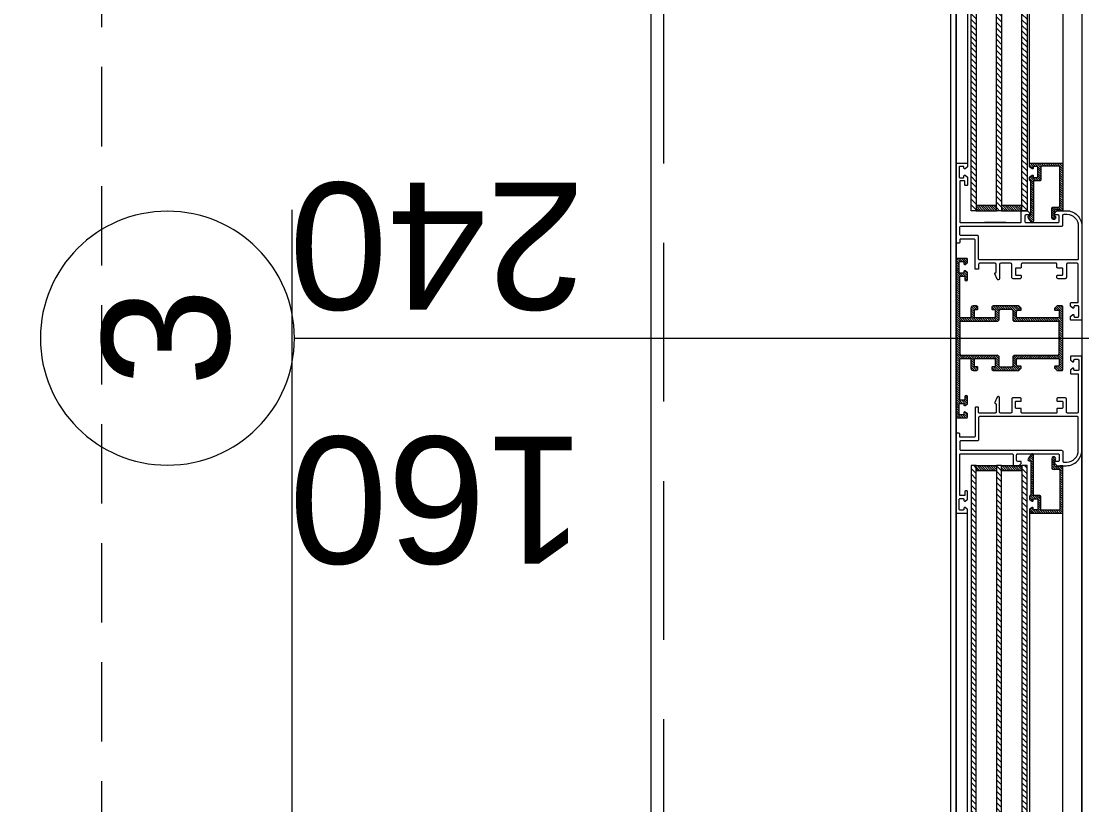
# Model space of a CAD drawing. Header units: feet. Extents: x 92587 to 97987, y -55119 to -48334.
# Drawn here: x 93422.8 to 93506.3, y -51149.2 to -51087.5 of the extents above; entities that cross this region are included whole.
import ezdxf

# ---------------------------------------------------------------- set-up
doc = ezdxf.new("R2010")
doc.units = ezdxf.units.FT
doc.header["$LTSCALE"] = 50
doc.header["$MEASUREMENT"] = 0
doc.linetypes.add('AXES', pattern=[2, 1.25, -0.25, 0.25, -0.25])
doc.linetypes.add('CACHE', pattern=[0.375, 0.25, -0.125])
doc.layers.get('0').update_dxf_attribs({"color": 8})
doc.layers.add('AXES', color=10, linetype='AXES')
doc.layers.add('COTE 50ème', color=1, linetype='Continuous')
for name, color, linetype, lineweight in [('BETON CACHE', 4, 'CACHE', 5), ('MACONNERIE COUPE', 7, 'Continuous', 30), ('WINDOWS', 21, 'Continuous', 5)]:
    doc.layers.add(name, color=color, linetype=linetype, lineweight=lineweight)
doc.styles.add('GENERATED_STYLE_1', font='arial.ttf')
doc.styles.add('RS_TXT_50', font='arial.ttf', dxfattribs={"height": 12.5})
doc.dimstyles.new('RS_50CM_LINEAIRE', dxfattribs={"dimscale": 5, "dimtxt": 12.5, "dimasz": 1.5, "dimexe": 1, "dimexo": 2.5, "dimgap": 1, "dimtad": 1, "dimdec": 1, "dimrnd": 0.5, "dimdsep": 46, "dimtxsty": 'RS_TXT_50', "dimblk1": 'ARCHTICK', "dimblk2": 'ARCHTICK', "dimsah": 1, "dimcen": 2.5, "dimdle": 1, "dimclrt": 4, "dimadec": 0, "dimazin": 2, "dimtfac": 1, "dimtdec": 1, "dimtix": 1, "dimtmove": 2, "dimatfit": 3, "dimfxl": 1, "dimtolj": 1, "dimtzin": 0, "dimarcsym": 0})
pattern_1 = [(135, (-46708.70849, -43842.58123), (-0.08838834765, -0.08838834765), [])]
pattern_2 = [(135, (-46708.9128, -43842.58123), (-0.2209708691, -0.2209708691), [])]

# ---------------------------------------------------------------- blocks, each defined once
blk = doc.blocks.new('A$C1cd8c289')
at = {"layer": 'AXES', "lineweight": 5, "ltscale": 1.3}
blk.add_line((-1265, 1580), (-1265, -1500), dxfattribs=at)
blk = doc.blocks.new('DRITARE POS 3')
at = {"layer": 'WINDOWS'}
h = blk.add_hatch(dxfattribs=at)
h.set_pattern_fill('ANSI31', color=140, scale=2.5, angle=450)
h.set_pattern_definition(pattern_2)
h.paths.add_polyline_path([(-8.709, -70.069), (-8.712, -12.576), (-8.312, -12.576), (-8.309, -70.069)])
h.paths.add_polyline_path([(-6.709, -70.069), (-6.712, -12.576), (-6.312, -12.576), (-6.309, -70.069)])
h.paths.add_polyline_path([(-4.712, -70.074), (-4.712, -12.581), (-4.312, -12.581), (-4.312, -70.074)])
at = {"layer": 'WINDOWS', "transparency": 33554559}
h = blk.add_hatch(dxfattribs=at)
h.set_pattern_fill('ANSI31', color=140, angle=450)
h.set_pattern_definition([(135, (-46708.90849, -43825.58123), (-0.08838834765, -0.08838834765), [])])
h.paths.add_polyline_path([(-6.712, -12.576), (-8.312, -12.576), (-8.312, -12.976), (-6.712, -12.976)])
h.paths.add_polyline_path([(-4.712, -12.576), (-6.312, -12.576), (-6.312, -12.976), (-4.712, -12.976)])
h.paths.add_polyline_path([(-6.709, -69.669), (-8.309, -69.669), (-8.309, -70.069), (-6.709, -70.069)])
h.paths.add_polyline_path([(-4.709, -69.669), (-6.309, -69.669), (-6.309, -70.069), (-4.709, -70.069)])
h = blk.add_hatch(dxfattribs=at)
h.set_pattern_fill('ANSI31', color=256, angle=450)
h.set_pattern_definition(pattern_1)
h.paths.add_polyline_path([(-1.493, -66.386, 0.414214), (-1.549, -66.33), (-4.056, -66.33, 0.414214), (-4.112, -66.386), (-4.112, -66.592, 0.250765), (-4.087, -66.638), (-3.919, -66.769, 0.599022), (-3.832, -66.722), (-3.832, -66.648, -0.414214), (-3.776, -66.592), (-3.515, -66.592, -0.414214), (-3.459, -66.648), (-3.459, -67.394, -0.414214), (-3.515, -67.45), (-3.776, -67.45, -0.414214), (-3.832, -67.394), (-3.832, -67.32, 0.599022), (-3.919, -67.273), (-4.087, -67.404, 0.250765), (-4.112, -67.45), (-4.112, -67.656, 0.414214), (-4.056, -67.712), (-4.019, -67.712), (-4.019, -70.4, -0.414214), (-4.075, -70.456), (-4.149, -70.456, 0.603122), (-4.226, -70.602), (-3.984, -70.956, 0.737396), (-3.813, -70.904), (-3.813, -67.768, -0.414214), (-3.757, -67.712), (-3.309, -67.712, 0.414214), (-3.216, -67.618), (-3.216, -66.61, -0.414214), (-3.16, -66.554), (-1.811, -66.554, -0.414214), (-1.717, -66.648), (-1.717, -69.69, -0.414214), (-1.811, -69.784), (-2.277, -69.784, 0.414214), (-2.371, -69.877), (-2.371, -70.614, 1.657435), (-2.122, -70.483, -0.247394), (-2.147, -70.437), (-2.147, -70.064, -0.414214), (-2.091, -70.008), (-1.736, -70.008), (-1.736, -70.064), (-1.493, -70.064), (-1.493, -70.008)])
at = {"layer": 'WINDOWS'}
h = blk.add_hatch(dxfattribs=at)
h.set_pattern_fill('ANSI31', color=256, angle=450)
h.set_pattern_definition(pattern_1)
h.paths.add_polyline_path([(-9.613, -75.277, -0.414214), (-9.557, -75.221), (-9.259, -75.221, -0.414214), (-9.203, -75.277), (-9.203, -75.491, 1), (-8.997, -75.491), (-8.997, -74.959, 0.250765), (-9.022, -74.913), (-9.19, -74.801, 0.599022), (-9.277, -74.847), (-9.277, -74.922, -0.414214), (-9.333, -74.978), (-9.595, -74.978, -0.414214), (-9.651, -74.922), (-9.651, -74.138, -0.414214), (-9.595, -74.082), (-9.333, -74.082, -0.414214), (-9.277, -74.138), (-9.277, -74.25, 0.599022), (-9.19, -74.297), (-9.022, -74.185, 0.250765), (-8.997, -74.138), (-8.997, -73.895, 0.414214), (-9.053, -73.839), (-9.837, -73.839, 0.414214), (-9.893, -73.895), (-9.893, -80.111), (-9.893, -86.327, 0.414214), (-9.837, -86.383), (-9.053, -86.383, 0.414214), (-8.997, -86.327), (-8.997, -86.085, 0.250765), (-9.022, -86.038), (-9.19, -85.926, 0.599022), (-9.277, -85.973), (-9.277, -86.085, -0.414214), (-9.333, -86.141), (-9.595, -86.141, -0.414214), (-9.651, -86.085), (-9.651, -85.301, -0.414214), (-9.595, -85.245), (-9.333, -85.245, -0.414214), (-9.277, -85.301), (-9.277, -85.375, 0.599022), (-9.19, -85.422), (-9.022, -85.31, 0.250765), (-8.997, -85.263), (-8.997, -84.731, 1), (-9.203, -84.731), (-9.203, -84.946, -0.414214), (-9.259, -85.002), (-9.557, -85.002, -0.414214), (-9.613, -84.946), (-9.613, -81.773, -0.414214), (-9.557, -81.717), (-8.829, -81.717, -0.414214), (-8.736, -81.81), (-8.736, -82.463, 0.414214), (-8.549, -82.65), (-8.293, -82.65, 0.198912), (-8.253, -82.634), (-8.192, -82.573, 0.198912), (-8.176, -82.533), (-8.176, -82.426, 0.414214), (-8.232, -82.37), (-8.4, -82.37, -0.414214), (-8.456, -82.314), (-8.456, -81.81, -0.414214), (-8.363, -81.717), (-6.907, -81.717, -0.414214), (-6.813, -81.81), (-6.813, -82.314, -0.414214), (-6.869, -82.37), (-7.037, -82.37, 0.414214), (-7.093, -82.426), (-7.093, -82.533, 0.198912), (-7.077, -82.573), (-7.016, -82.634, 0.198912), (-6.977, -82.65), (-4.97, -82.65, 0.198912), (-4.93, -82.634), (-4.776, -82.48, 0.198912), (-4.76, -82.44), (-4.76, -82.37, 0.414214), (-4.816, -82.314), (-5.003, -82.314, -0.340481), (-5.133, -82.221), (-5.133, -81.81, -0.414214), (-5.04, -81.717), (-1.867, -81.717, -0.414214), (-1.773, -81.81), (-1.773, -82.221, -0.414214), (-1.867, -82.314), (-2.091, -82.314, 0.414214), (-2.147, -82.37), (-2.147, -82.44, 0.198912), (-2.13, -82.48), (-1.976, -82.634, 0.198912), (-1.937, -82.65), (-1.549, -82.65, 0.414214), (-1.493, -82.594), (-1.493, -80.111), (-1.493, -77.629, 0.414214), (-1.549, -77.573), (-1.937, -77.573, 0.198912), (-1.976, -77.589), (-2.13, -77.743, 0.198912), (-2.147, -77.782), (-2.147, -77.853, 0.414214), (-2.091, -77.909), (-1.867, -77.909, -0.414214), (-1.773, -78.002), (-1.773, -78.413, -0.414214), (-1.867, -78.506), (-5.04, -78.506, -0.414214), (-5.133, -78.413), (-5.133, -78.002, -0.340481), (-5.003, -77.909), (-4.816, -77.909, 0.414214), (-4.76, -77.853), (-4.76, -77.782, 0.198912), (-4.776, -77.743), (-4.93, -77.589, 0.198912), (-4.97, -77.573), (-6.977, -77.573, 0.198912), (-7.016, -77.589), (-7.077, -77.65, 0.198912), (-7.093, -77.689), (-7.093, -77.797, 0.414214), (-7.037, -77.853), (-6.869, -77.853, -0.414214), (-6.813, -77.909), (-6.813, -78.413, -0.414214), (-6.907, -78.506), (-8.363, -78.506, -0.414214), (-8.456, -78.413), (-8.456, -77.909, -0.414214), (-8.4, -77.853), (-8.232, -77.853, 0.414214), (-8.176, -77.797), (-8.176, -77.689, 0.198912), (-8.192, -77.65), (-8.253, -77.589, 0.198912), (-8.293, -77.573), (-8.549, -77.573, 0.414214), (-8.736, -77.759), (-8.736, -78.413, -0.414214), (-8.829, -78.506), (-9.557, -78.506, -0.414214), (-9.613, -78.45)])
h.paths.add_polyline_path([(-9.557, -78.786), (-6.627, -78.786), (-6.533, -78.693), (-6.533, -77.946), (-6.44, -77.853), (-5.507, -77.853), (-5.413, -77.946), (-5.413, -78.693), (-5.32, -78.786), (-1.829, -78.786), (-1.773, -78.842), (-1.773, -80.111), (-1.773, -81.381), (-1.829, -81.437), (-5.32, -81.437), (-5.413, -81.53), (-5.413, -82.277), (-5.507, -82.37), (-6.44, -82.37), (-6.533, -82.277), (-6.533, -81.53), (-6.627, -81.437), (-9.557, -81.437), (-9.613, -81.381), (-9.613, -80.111), (-9.613, -78.842)], flags=16)
at = {"layer": 'WINDOWS', "transparency": 33554559}
h = blk.add_hatch(dxfattribs=at)
h.set_pattern_fill('ANSI31', color=256, angle=450)
h.set_pattern_definition(pattern_1)
h.paths.add_polyline_path([(-1.493, -90.215), (-1.493, -90.159), (-1.736, -90.159), (-1.736, -90.215), (-2.091, -90.215, -0.414214), (-2.147, -90.159), (-2.147, -89.785, -0.247394), (-2.122, -89.739, 1.657435), (-2.371, -89.608), (-2.371, -90.346, 0.414214), (-2.277, -90.439), (-1.811, -90.439, -0.414214), (-1.717, -90.532), (-1.717, -93.575, -0.414214), (-1.811, -93.668), (-3.16, -93.668, -0.414214), (-3.216, -93.612), (-3.216, -92.604, 0.414214), (-3.309, -92.511), (-3.757, -92.511, -0.414214), (-3.813, -92.455), (-3.813, -89.319, 0.737396), (-3.984, -89.266), (-4.226, -89.621, 0.603122), (-4.149, -89.767), (-4.075, -89.767, -0.414214), (-4.019, -89.823), (-4.019, -92.511), (-4.056, -92.511, 0.414214), (-4.112, -92.567), (-4.112, -92.772, 0.250765), (-4.087, -92.819), (-3.919, -92.949, 0.599022), (-3.832, -92.903), (-3.832, -92.828, -0.414214), (-3.776, -92.772), (-3.515, -92.772, -0.414214), (-3.459, -92.828), (-3.459, -93.575, -0.414214), (-3.515, -93.631), (-3.776, -93.631, -0.414214), (-3.832, -93.575), (-3.832, -93.5, 0.599022), (-3.919, -93.454), (-4.087, -93.584, 0.250765), (-4.112, -93.631), (-4.112, -93.836, 0.414214), (-4.056, -93.892), (-1.549, -93.892, 0.414214), (-1.493, -93.836)])
at = {"layer": 'WINDOWS'}
h = blk.add_hatch(dxfattribs=at)
h.set_pattern_fill('ANSI31', color=140, scale=2.5, angle=450)
h.set_pattern_definition(pattern_2)
h.paths.add_polyline_path([(-8.712, -90.149), (-8.712, -147.535), (-8.312, -147.535), (-8.312, -90.149)])
h.paths.add_polyline_path([(-6.712, -90.149), (-6.712, -147.535), (-6.312, -147.535), (-6.312, -90.149)])
h.paths.add_polyline_path([(-4.712, -90.149), (-4.712, -147.53), (-4.312, -147.53), (-4.312, -90.149)])
at = {"layer": 'WINDOWS', "transparency": 33554559}
h = blk.add_hatch(dxfattribs=at)
h.set_pattern_fill('ANSI31', color=140, angle=450)
h.set_pattern_definition([(135, (-46708.90849, -43859.58123), (-0.08838834765, -0.08838834765), [])])
h.paths.add_polyline_path([(-6.712, -147.535), (-8.312, -147.535), (-8.312, -147.135), (-6.712, -147.135)])
h.paths.add_polyline_path([(-4.712, -147.535), (-6.312, -147.535), (-6.312, -147.135), (-4.712, -147.135)])
h.paths.add_polyline_path([(-6.712, -90.549), (-8.312, -90.549), (-8.312, -90.149), (-6.712, -90.149)])
h.paths.add_polyline_path([(-4.712, -90.549), (-6.312, -90.549), (-6.312, -90.149), (-4.712, -90.149)])
at = {"layer": 'WINDOWS', "color": 165, "linetype": 'CACHE'}
blk.add_line((-32.898, -160.111), (-32.898, 0), dxfattribs=at)
at = {"layer": 'WINDOWS'}
for p, q in [((-0.009, -11.478), (-0.001, -71.242)), ((-9.893, -16.28), (-9.893, -66.391)), ((-9.002, -16.259), (-8.997, -66.391)), ((-4.112, -66.386), (-4.116, -16.259)), ((-1.498, -16.259), (-1.493, -66.386)), ((-5.983, -71.002), (-7.663, -71.002)), ((-0.009, -148.634), (-0.001, -88.98)), ((-9.893, -143.831), (-9.893, -93.831)), ((-9.002, -143.853), (-8.997, -93.831)), ((-4.112, -93.836), (-4.116, -143.853)), ((-1.498, -143.853), (-1.493, -93.836))]:
    blk.add_line(p, q, dxfattribs=at)
at = {"layer": 'WINDOWS', "color": 165}
blk.add_line((-61.993, -80.111), (34.007, -80.111), dxfattribs=at)
for points in [[(-9.898, 0), (-9.898, -160.111), (-33.898, -160.111), (-33.898, 0)], [(-10.298, -159.711), (-10.298, -0.4), (-9.898, 0), (-9.898, -160.111)]]:
    blk.add_lwpolyline(points, close=True, dxfattribs=at)
at = {"layer": 'WINDOWS'}
for points in [[(-9.898, -160.111), (-9.898, 0), (0, 0), (0, -160.111)], [(-1.773, -80.111), (-1.773, -78.842), (-1.829, -78.786), (-5.32, -78.786), (-5.413, -78.693), (-5.413, -77.946), (-5.507, -77.853), (-6.44, -77.853), (-6.533, -77.946), (-6.533, -78.693), (-6.627, -78.786), (-9.557, -78.786), (-9.613, -78.842), (-9.613, -80.111), (-9.613, -81.381), (-9.557, -81.437), (-6.627, -81.437), (-6.533, -81.53), (-6.533, -82.277), (-6.44, -82.37), (-5.507, -82.37), (-5.413, -82.277), (-5.413, -81.53), (-5.32, -81.437), (-1.829, -81.437), (-1.773, -81.381)]]:
    blk.add_lwpolyline(points, close=True, dxfattribs=at)
at = {"layer": 'WINDOWS', "color": 140}
for points in [[(-8.709, -70.069), (-8.712, -12.576), (-8.312, -12.576), (-8.309, -70.069)], [(-6.709, -70.069), (-6.712, -12.576), (-6.312, -12.576), (-6.309, -70.069)], [(-4.712, -70.074), (-4.712, -12.581), (-4.312, -12.581), (-4.312, -70.074)], [(-6.709, -69.669), (-8.309, -69.669), (-8.309, -70.069), (-6.709, -70.069)], [(-4.709, -69.669), (-6.309, -69.669), (-6.309, -70.069), (-4.709, -70.069)], [(-8.712, -90.149), (-8.712, -147.535), (-8.312, -147.535), (-8.312, -90.149)], [(-6.712, -90.549), (-8.312, -90.549), (-8.312, -90.149), (-6.712, -90.149)], [(-6.712, -90.149), (-6.712, -147.535), (-6.312, -147.535), (-6.312, -90.149)], [(-4.712, -90.549), (-6.312, -90.549), (-6.312, -90.149), (-4.712, -90.149)], [(-4.712, -90.149), (-4.712, -147.53), (-4.312, -147.53), (-4.312, -90.149)]]:
    blk.add_lwpolyline(points, close=True, dxfattribs=at)
at = {"layer": 'WINDOWS'}
for points in [[(0, -78.637, -0.414214), (-0.056, -78.693), (-0.84, -78.693, -0.414214), (-0.896, -78.637), (-0.896, -78.431, -0.250765), (-0.871, -78.385), (-0.703, -78.254, -0.599022), (-0.616, -78.301), (-0.616, -78.394, 0.414214), (-0.56, -78.45), (-0.299, -78.45, 0.414214), (-0.243, -78.394), (-0.243, -77.61, 0.414214), (-0.299, -77.554), (-0.56, -77.554, 0.414214), (-0.616, -77.61), (-0.616, -77.703, -0.599022), (-0.703, -77.75), (-0.871, -77.619, -0.250765), (-0.896, -77.573), (-0.896, -77.367, -0.414214), (-0.84, -77.311), (-0.336, -77.311, 0.414214), (-0.28, -77.255), (-0.28, -74.306, 0.414214), (-0.373, -74.213), (-1.12, -74.213, 0.414214), (-1.213, -74.306), (-1.213, -75.333, -0.414214), (-1.307, -75.426), (-1.867, -75.426, -0.414214), (-1.96, -75.333), (-1.96, -75.202, -0.414214), (-1.904, -75.146), (-1.549, -75.146, 0.414214), (-1.493, -75.09), (-1.493, -74.642, 0.414214), (-1.549, -74.586), (-1.904, -74.586, -0.414214), (-1.96, -74.53), (-1.96, -74.269, 0.414214), (-2.016, -74.213), (-4.704, -74.213, 0.414214), (-4.76, -74.269), (-4.76, -74.53, -0.414214), (-4.816, -74.586), (-5.171, -74.586, 0.414214), (-5.227, -74.642), (-5.227, -75.09, 0.414214), (-5.171, -75.146), (-4.816, -75.146, -0.414214), (-4.76, -75.202), (-4.76, -75.333, -0.414214), (-4.853, -75.426), (-5.413, -75.426, -0.414214), (-5.507, -75.333), (-5.507, -74.306, 0.414214), (-5.6, -74.213), (-6.384, -74.213, 0.414214), (-6.477, -74.306), (-6.477, -75.426, -0.809546), (-6.656, -75.464), (-6.846, -75.038, -0.543142), (-6.795, -74.959, 0.414214), (-6.739, -74.903), (-6.739, -74.306, 0.414214), (-6.832, -74.213), (-8.064, -74.213, 0.414214), (-8.12, -74.269), (-8.12, -74.623, -0.414214), (-8.176, -74.679), (-8.344, -74.679, -0.414214), (-8.4, -74.623), (-8.4, -72.402, 0.414214), (-8.493, -72.309), (-9.557, -72.309, 0.414214), (-9.613, -72.365), (-9.613, -72.57, -0.414214), (-9.669, -72.626), (-9.837, -72.626, -0.414214), (-9.893, -72.57), (-9.893, -66.391, -0.414214), (-9.837, -66.335), (-9.053, -66.335, -0.414214), (-8.997, -66.391), (-8.997, -66.597, -0.250765), (-9.022, -66.643), (-9.19, -66.774, -0.599022), (-9.277, -66.727), (-9.277, -66.634, 0.414214), (-9.333, -66.578), (-9.595, -66.578, 0.414214), (-9.651, -66.634), (-9.651, -67.418, 0.414214), (-9.595, -67.474), (-9.333, -67.474, 0.414214), (-9.277, -67.418), (-9.277, -67.325, -0.599022), (-9.19, -67.278), (-9.022, -67.409, -0.250765), (-8.997, -67.455), (-8.997, -68.034, -0.414214), (-9.053, -68.09), (-9.147, -68.09, -0.414214), (-9.203, -68.034), (-9.203, -67.773, 0.414214), (-9.259, -67.717), (-9.557, -67.717, 0.414214), (-9.613, -67.773), (-9.613, -70.946, 0.414214), (-9.557, -71.002), (-4.821, -71.002, 0.414214), (-4.765, -70.946), (-4.765, -70.125, -0.414214), (-4.709, -70.069), (-4.321, -70.069, -0.198912), (-4.282, -70.085), (-4.128, -70.239, -0.198912), (-4.112, -70.278), (-4.112, -70.349, -0.414214), (-4.168, -70.405), (-4.392, -70.405, 0.414214), (-4.485, -70.498), (-4.485, -70.909, 0.414214), (-4.392, -71.002), (-1.867, -71.002, 0.414214), (-1.773, -70.909), (-1.773, -70.498, 0.414214), (-1.867, -70.405), (-2.091, -70.405, -0.414214), (-2.147, -70.349), (-2.147, -70.278, -0.198912), (-2.13, -70.239), (-1.976, -70.085, -0.198912), (-1.937, -70.069), (-1.213, -70.069, -0.414214), (0, -71.282)], [(-1.736, -70.008), (-2.091, -70.008, 0.414214), (-2.147, -70.064), (-2.147, -70.437, 0.247394), (-2.122, -70.483, -1.657435), (-2.371, -70.614), (-2.371, -69.877, -0.414214), (-2.277, -69.784), (-1.811, -69.784, 0.414214), (-1.717, -69.69), (-1.717, -66.648, 0.414214), (-1.811, -66.554), (-3.16, -66.554, 0.414214), (-3.216, -66.61), (-3.216, -67.618, -0.414214), (-3.309, -67.712), (-3.757, -67.712, 0.414214), (-3.813, -67.768), (-3.813, -70.904, -0.737396), (-3.984, -70.956), (-4.226, -70.602, -0.603122), (-4.149, -70.456), (-4.075, -70.456, 0.414214), (-4.019, -70.4), (-4.019, -67.712), (-4.056, -67.712, -0.414214), (-4.112, -67.656), (-4.112, -67.45, -0.250765), (-4.087, -67.404), (-3.919, -67.273, -0.599022), (-3.832, -67.32), (-3.832, -67.394, 0.414214), (-3.776, -67.45), (-3.515, -67.45, 0.414214), (-3.459, -67.394), (-3.459, -66.648, 0.414214), (-3.515, -66.592), (-3.776, -66.592, 0.414214), (-3.832, -66.648), (-3.832, -66.722, -0.599022), (-3.919, -66.769), (-4.087, -66.638, -0.250765), (-4.112, -66.592), (-4.112, -66.386, -0.414214), (-4.056, -66.33), (-1.549, -66.33, -0.414214), (-1.493, -66.386), (-1.493, -70.008), (-1.493, -70.064), (-1.736, -70.064)], [(-1.493, -70.442, -0.414214), (-1.4, -70.349), (-1.176, -70.349), (-1.176, -70.349, -0.414214), (-0.28, -71.282), (-0.28, -73.877, -0.414214), (-0.336, -73.933), (-8.064, -73.933, -0.414214), (-8.12, -73.877), (-8.12, -72.122, 0.414214), (-8.213, -72.029), (-9.52, -72.029, -0.414214), (-9.613, -71.935), (-9.613, -71.375, -0.414214), (-9.52, -71.282), (-1.587, -71.282, 0.414214), (-1.493, -71.189)], [(-1.493, -80.111), (-1.493, -77.629, 0.414214), (-1.549, -77.573), (-1.937, -77.573, 0.198912), (-1.976, -77.589), (-2.13, -77.743, 0.198912), (-2.147, -77.782), (-2.147, -77.853, 0.414214), (-2.091, -77.909), (-1.867, -77.909, -0.414214), (-1.773, -78.002), (-1.773, -78.413, -0.414214), (-1.867, -78.506), (-5.04, -78.506, -0.414214), (-5.133, -78.413), (-5.133, -78.002, -0.340481), (-5.003, -77.909), (-4.816, -77.909, 0.414214), (-4.76, -77.853), (-4.76, -77.782, 0.198912), (-4.776, -77.743), (-4.93, -77.589, 0.198912), (-4.97, -77.573), (-6.977, -77.573, 0.198912), (-7.016, -77.589), (-7.077, -77.65, 0.198912), (-7.093, -77.689), (-7.093, -77.797, 0.414214), (-7.037, -77.853), (-6.869, -77.853, -0.414214), (-6.813, -77.909), (-6.813, -78.413, -0.414214), (-6.907, -78.506), (-8.363, -78.506, -0.414214), (-8.456, -78.413), (-8.456, -77.909, -0.414214), (-8.4, -77.853), (-8.232, -77.853, 0.414214), (-8.176, -77.797), (-8.176, -77.689, 0.198912), (-8.192, -77.65), (-8.253, -77.589, 0.198912), (-8.293, -77.573), (-8.549, -77.573, 0.414214), (-8.736, -77.759), (-8.736, -78.413, -0.414214), (-8.829, -78.506), (-9.557, -78.506, -0.414214), (-9.613, -78.45), (-9.613, -75.277, -0.414214), (-9.557, -75.221), (-9.259, -75.221, -0.414214), (-9.203, -75.277), (-9.203, -75.491, 1), (-8.997, -75.491), (-8.997, -74.959, 0.250765), (-9.022, -74.913), (-9.19, -74.801, 0.599022), (-9.277, -74.847), (-9.277, -74.922, -0.414214), (-9.333, -74.978), (-9.595, -74.978, -0.414214), (-9.651, -74.922), (-9.651, -74.138, -0.414214), (-9.595, -74.082), (-9.333, -74.082, -0.414214), (-9.277, -74.138), (-9.277, -74.25, 0.599022), (-9.19, -74.297), (-9.022, -74.185, 0.250765), (-8.997, -74.138), (-8.997, -73.895, 0.414214), (-9.053, -73.839), (-9.837, -73.839, 0.414214), (-9.893, -73.895), (-9.893, -80.111), (-9.893, -86.327, 0.414214), (-9.837, -86.383), (-9.053, -86.383, 0.414214), (-8.997, -86.327), (-8.997, -86.085, 0.250765), (-9.022, -86.038), (-9.19, -85.926, 0.599022), (-9.277, -85.973), (-9.277, -86.085, -0.414214), (-9.333, -86.141), (-9.595, -86.141, -0.414214), (-9.651, -86.085), (-9.651, -85.301, -0.414214), (-9.595, -85.245), (-9.333, -85.245, -0.414214), (-9.277, -85.301), (-9.277, -85.375, 0.599022), (-9.19, -85.422), (-9.022, -85.31, 0.250765), (-8.997, -85.263), (-8.997, -84.731, 1), (-9.203, -84.731), (-9.203, -84.946, -0.414214), (-9.259, -85.002), (-9.557, -85.002, -0.414214), (-9.613, -84.946), (-9.613, -81.773, -0.414214), (-9.557, -81.717), (-8.829, -81.717, -0.414214), (-8.736, -81.81), (-8.736, -82.463, 0.414214), (-8.549, -82.65), (-8.293, -82.65, 0.198912), (-8.253, -82.634), (-8.192, -82.573, 0.198912), (-8.176, -82.533), (-8.176, -82.426, 0.414214), (-8.232, -82.37), (-8.4, -82.37, -0.414214), (-8.456, -82.314), (-8.456, -81.81, -0.414214), (-8.363, -81.717), (-6.907, -81.717, -0.414214), (-6.813, -81.81), (-6.813, -82.314, -0.414214), (-6.869, -82.37), (-7.037, -82.37, 0.414214), (-7.093, -82.426), (-7.093, -82.533, 0.198912), (-7.077, -82.573), (-7.016, -82.634, 0.198912), (-6.977, -82.65), (-4.97, -82.65, 0.198912), (-4.93, -82.634), (-4.776, -82.48, 0.198912), (-4.76, -82.44), (-4.76, -82.37, 0.414214), (-4.816, -82.314), (-5.003, -82.314, -0.340481), (-5.133, -82.221), (-5.133, -81.81, -0.414214), (-5.04, -81.717), (-1.867, -81.717, -0.414214), (-1.773, -81.81), (-1.773, -82.221, -0.414214), (-1.867, -82.314), (-2.091, -82.314, 0.414214), (-2.147, -82.37), (-2.147, -82.44, 0.198912), (-2.13, -82.48), (-1.976, -82.634, 0.198912), (-1.937, -82.65), (-1.549, -82.65, 0.414214), (-1.493, -82.594)], [(0, -81.586, 0.414214), (-0.056, -81.53), (-0.84, -81.53, 0.414214), (-0.896, -81.586), (-0.896, -81.791, 0.250765), (-0.871, -81.838), (-0.703, -81.969, 0.599022), (-0.616, -81.922), (-0.616, -81.829, -0.414214), (-0.56, -81.773), (-0.299, -81.773, -0.414214), (-0.243, -81.829), (-0.243, -82.613, -0.414214), (-0.299, -82.669), (-0.56, -82.669, -0.414214), (-0.616, -82.613), (-0.616, -82.519, 0.599022), (-0.703, -82.473), (-0.871, -82.603, 0.250765), (-0.896, -82.65), (-0.896, -82.855, 0.414214), (-0.84, -82.911), (-0.336, -82.911, -0.414214), (-0.28, -82.967), (-0.28, -85.917, -0.414214), (-0.373, -86.01), (-1.12, -86.01, -0.414214), (-1.213, -85.917), (-1.213, -84.89, 0.414214), (-1.307, -84.797), (-1.867, -84.797, 0.414214), (-1.96, -84.89), (-1.96, -85.021, 0.414214), (-1.904, -85.077), (-1.549, -85.077, -0.414214), (-1.493, -85.133), (-1.493, -85.581, -0.414214), (-1.549, -85.637), (-1.904, -85.637, 0.414214), (-1.96, -85.693), (-1.96, -85.954, -0.414214), (-2.016, -86.01), (-4.704, -86.01, -0.414214), (-4.76, -85.954), (-4.76, -85.693, 0.414214), (-4.816, -85.637), (-5.171, -85.637, -0.414214), (-5.227, -85.581), (-5.227, -85.133, -0.414214), (-5.171, -85.077), (-4.816, -85.077, 0.414214), (-4.76, -85.021), (-4.76, -84.89, 0.414214), (-4.853, -84.797), (-5.413, -84.797, 0.414214), (-5.507, -84.89), (-5.507, -85.917, -0.414214), (-5.6, -86.01), (-6.384, -86.01, -0.414214), (-6.477, -85.917), (-6.477, -84.797, 0.809546), (-6.656, -84.759), (-6.846, -85.184, 0.543142), (-6.795, -85.263, -0.414214), (-6.739, -85.319), (-6.739, -85.917, -0.414214), (-6.832, -86.01), (-8.064, -86.01, -0.414214), (-8.12, -85.954), (-8.12, -85.599, 0.414214), (-8.176, -85.543), (-8.344, -85.543, 0.414214), (-8.4, -85.599), (-8.4, -87.821, -0.414214), (-8.493, -87.914), (-9.557, -87.914, -0.414214), (-9.613, -87.858), (-9.613, -87.653, 0.414214), (-9.669, -87.597), (-9.837, -87.597, 0.414214), (-9.893, -87.653), (-9.893, -93.831, 0.414214), (-9.837, -93.887), (-9.053, -93.887, 0.414214), (-8.997, -93.831), (-8.997, -93.626, 0.250765), (-9.022, -93.579), (-9.19, -93.449, 0.599022), (-9.277, -93.495), (-9.277, -93.589, -0.414214), (-9.333, -93.645), (-9.595, -93.645, -0.414214), (-9.651, -93.589), (-9.651, -92.805, -0.414214), (-9.595, -92.749), (-9.333, -92.749, -0.414214), (-9.277, -92.805), (-9.277, -92.898, 0.599022), (-9.19, -92.945), (-9.022, -92.814, 0.250765), (-8.997, -92.767), (-8.997, -92.189, 0.414214), (-9.053, -92.133), (-9.147, -92.133, 0.414214), (-9.203, -92.189), (-9.203, -92.45, -0.414214), (-9.259, -92.506), (-9.557, -92.506, -0.414214), (-9.613, -92.45), (-9.613, -89.277, -0.414214), (-9.557, -89.221), (-5.469, -89.221, -0.414214), (-5.413, -89.277), (-5.413, -90.098, 0.414214), (-5.357, -90.154), (-4.97, -90.154, 0.198912), (-4.93, -90.138), (-4.776, -89.984, 0.198912), (-4.76, -89.944), (-4.76, -89.874, 0.414214), (-4.816, -89.818), (-5.04, -89.818, -0.414214), (-5.133, -89.725), (-5.133, -89.314, -0.414214), (-5.04, -89.221), (-1.867, -89.221, -0.414214), (-1.773, -89.314), (-1.773, -89.725, -0.414214), (-1.867, -89.818), (-2.091, -89.818, 0.414214), (-2.147, -89.874), (-2.147, -89.944, 0.198912), (-2.13, -89.984), (-1.976, -90.138, 0.198912), (-1.937, -90.154), (-1.213, -90.154, 0.414214), (0, -88.941)], [(-1.493, -89.781, 0.414214), (-1.4, -89.874), (-1.176, -89.874), (-1.176, -89.874, 0.414214), (-0.28, -88.941), (-0.28, -86.346, 0.414214), (-0.336, -86.29), (-8.064, -86.29, 0.414214), (-8.12, -86.346), (-8.12, -88.101, -0.414214), (-8.213, -88.194), (-9.52, -88.194, 0.414214), (-9.613, -88.287), (-9.613, -88.847, 0.414214), (-9.52, -88.941), (-1.587, -88.941, -0.414214), (-1.493, -89.034)], [(-1.736, -90.215), (-2.091, -90.215, -0.414214), (-2.147, -90.159), (-2.147, -89.785, -0.247394), (-2.122, -89.739, 1.657435), (-2.371, -89.608), (-2.371, -90.346, 0.414214), (-2.277, -90.439), (-1.811, -90.439, -0.414214), (-1.717, -90.532), (-1.717, -93.575, -0.414214), (-1.811, -93.668), (-3.16, -93.668, -0.414214), (-3.216, -93.612), (-3.216, -92.604, 0.414214), (-3.309, -92.511), (-3.757, -92.511, -0.414214), (-3.813, -92.455), (-3.813, -89.319, 0.737396), (-3.984, -89.266), (-4.226, -89.621, 0.603122), (-4.149, -89.767), (-4.075, -89.767, -0.414214), (-4.019, -89.823), (-4.019, -92.511), (-4.056, -92.511, 0.414214), (-4.112, -92.567), (-4.112, -92.772, 0.250765), (-4.087, -92.819), (-3.919, -92.949, 0.599022), (-3.832, -92.903), (-3.832, -92.828, -0.414214), (-3.776, -92.772), (-3.515, -92.772, -0.414214), (-3.459, -92.828), (-3.459, -93.575, -0.414214), (-3.515, -93.631), (-3.776, -93.631, -0.414214), (-3.832, -93.575), (-3.832, -93.5, 0.599022), (-3.919, -93.454), (-4.087, -93.584, 0.250765), (-4.112, -93.631), (-4.112, -93.836, 0.414214), (-4.056, -93.892), (-1.549, -93.892, 0.414214), (-1.493, -93.836), (-1.493, -90.215), (-1.493, -90.159), (-1.736, -90.159)]]:
    blk.add_lwpolyline(points, format="xyb", close=True, dxfattribs=at)
at = {"layer": 'WINDOWS', "color": 165}
blk.add_lwpolyline([(-71.993, -70.111, 1), (-71.993, -90.111, 1)], format="xyb", close=True, dxfattribs=at)
at = {"layer": 'WINDOWS', "color": 165, "char_height": 10, "attachment_point": 7, "style": 'GENERATED_STYLE_1'}
for s, insert, rotation in [('\\A1;\\pt0;240{\\H0.66x;\\S^  ;}', (-39.112, -64.937), 180), ('\\A1;\\pt0;3', (-66.993, -83.925), 90), ('\\A1;\\pt0;160{\\H0.66x;\\S^  ;}', (-39.112, -84.944), 180)]:
    blk.add_mtext(s, dxfattribs=dict(at, insert=insert, rotation=rotation))
blk = doc.blocks.new('_ArchTick')
at = {"color": 0, "linetype": 'ByBlock', "const_width": 0.15}
blk.add_lwpolyline([(-0.5, -0.5), (0.5, 0.5)], dxfattribs=at)
blk = doc.blocks.new('*D734')
at = {"layer": 'COTE 50ème', "color": 0, "lineweight": -2, "ltscale": 0.5, "transparency": 16777216}
for p, q in [((93209.108, -51027.362), (93209.108, -51197.474)), ((93476.608, -51032.362), (93204.108, -51032.362)), ((93476.608, -51192.474), (93204.108, -51192.474))]:
    blk.add_line(p, q, dxfattribs=at)
at = {"layer": 'Defpoints', "color": 0, "ltscale": 0.5, "transparency": 16777216}
for p in [(93489.108, -51032.362), (93209.108, -51192.474), (93489.108, -51192.474)]:
    blk.add_point(p, dxfattribs=at)
at = {"layer": 'COTE 50ème', "color": 0, "lineweight": -2, "ltscale": 0.5, "transparency": 16777216, "xscale": 7.5, "yscale": 7.5, "zscale": 7.5}
for p, rotation in [((93209.108, -51032.362), 90), ((93209.108, -51192.474), 270)]:
    blk.add_blockref('_ArchTick', p, dxfattribs=dict(at, rotation=rotation))
at = {"layer": 'COTE 50ème', "color": 4, "lineweight": 5, "ltscale": 0.5, "transparency": 16777216, "char_height": 12.5, "attachment_point": 5, "rotation": 90, "style": 'RS_TXT_50'}
for s, insert in [('\\A1;160', (93197.726, -51112.418)), ('\\A1;240', (93220.491, -51112.418))]:
    blk.add_mtext(s, dxfattribs=dict(at, insert=insert))
blk = doc.blocks.new('*D748')
at = {"layer": 'COTE 50ème', "color": 0, "lineweight": -2, "ltscale": 0.5, "transparency": 16777216}
for p, q in [((93089.108, -52042.362), (93089.108, -49902.362)), ((93476.608, -49907.362), (93084.108, -49907.362)), ((93366.61, -52037.362), (93084.108, -52037.362))]:
    blk.add_line(p, q, dxfattribs=at)
at = {"layer": 'Defpoints', "color": 0, "ltscale": 0.5, "transparency": 16777216}
for p in [(93089.108, -49907.362), (93489.108, -49907.362), (93379.11, -52037.362)]:
    blk.add_point(p, dxfattribs=at)
at = {"layer": 'COTE 50ème', "color": 0, "lineweight": -2, "ltscale": 0.5, "transparency": 16777216, "xscale": 7.5, "yscale": 7.5, "zscale": 7.5}
for p, rotation in [((93089.108, -49907.362), 90), ((93089.108, -52037.362), 270)]:
    blk.add_blockref('_ArchTick', p, dxfattribs=dict(at, rotation=rotation))
at = {"layer": 'COTE 50ème', "color": 4, "lineweight": 5, "ltscale": 0.5, "transparency": 16777216, "insert": (93077.722, -50972.362), "char_height": 12.5, "attachment_point": 5, "rotation": 90, "style": 'RS_TXT_50'}
blk.add_mtext('\\A1;2130', dxfattribs=at)

msp = doc.modelspace()

# ---------------------------------------------------------------- linework, layer by layer
at = {"layer": 'BETON CACHE', "lineweight": 5, "ltscale": 0.5}
msp.add_lwpolyline([(95529.109, -50022.362), (93429.108, -50022.362), (93429.108, -51987.362), (95529.109, -51987.362)], close=True, dxfattribs=at)

# ---------------------------------------------------------------- block references
at = {"lineweight": 5}
msp.add_blockref('DRITARE POS 3', (93506.297, -51032.362), dxfattribs=at)
at = {"layer": 'MACONNERIE COUPE', "lineweight": 5, "ltscale": 0.5}
msp.add_blockref('A$C1cd8c289', (94709.108, -50862.362), dxfattribs=at)

# ---------------------------------------------------------------- dimensions: what is measured, and where the dimension line sits
at = {"layer": 'COTE 50ème', "lineweight": 5, "ltscale": 0.5}
dim = msp.add_linear_dim(base=(93089.108, -49907.362), p1=(93379.11, -52037.362), p2=(93489.108, -49907.362), angle=270, dimstyle='RS_50CM_LINEAIRE', dxfattribs=at)
dim.commit()
dim.dimension.update_dxf_attribs({"geometry": '*D748', "text_midpoint": (93077.722, -50972.362)})
dim = msp.add_linear_dim(base=(93209.108, -51192.474), p1=(93489.108, -51032.362), p2=(93489.108, -51192.474), angle=270, text='<>\\X240', dimstyle='RS_50CM_LINEAIRE', dxfattribs=at)
dim.commit()
dim.dimension.update_dxf_attribs({"geometry": '*D734', "text_midpoint": (93209.108, -51112.418)})

doc.saveas('drawing.dxf')
